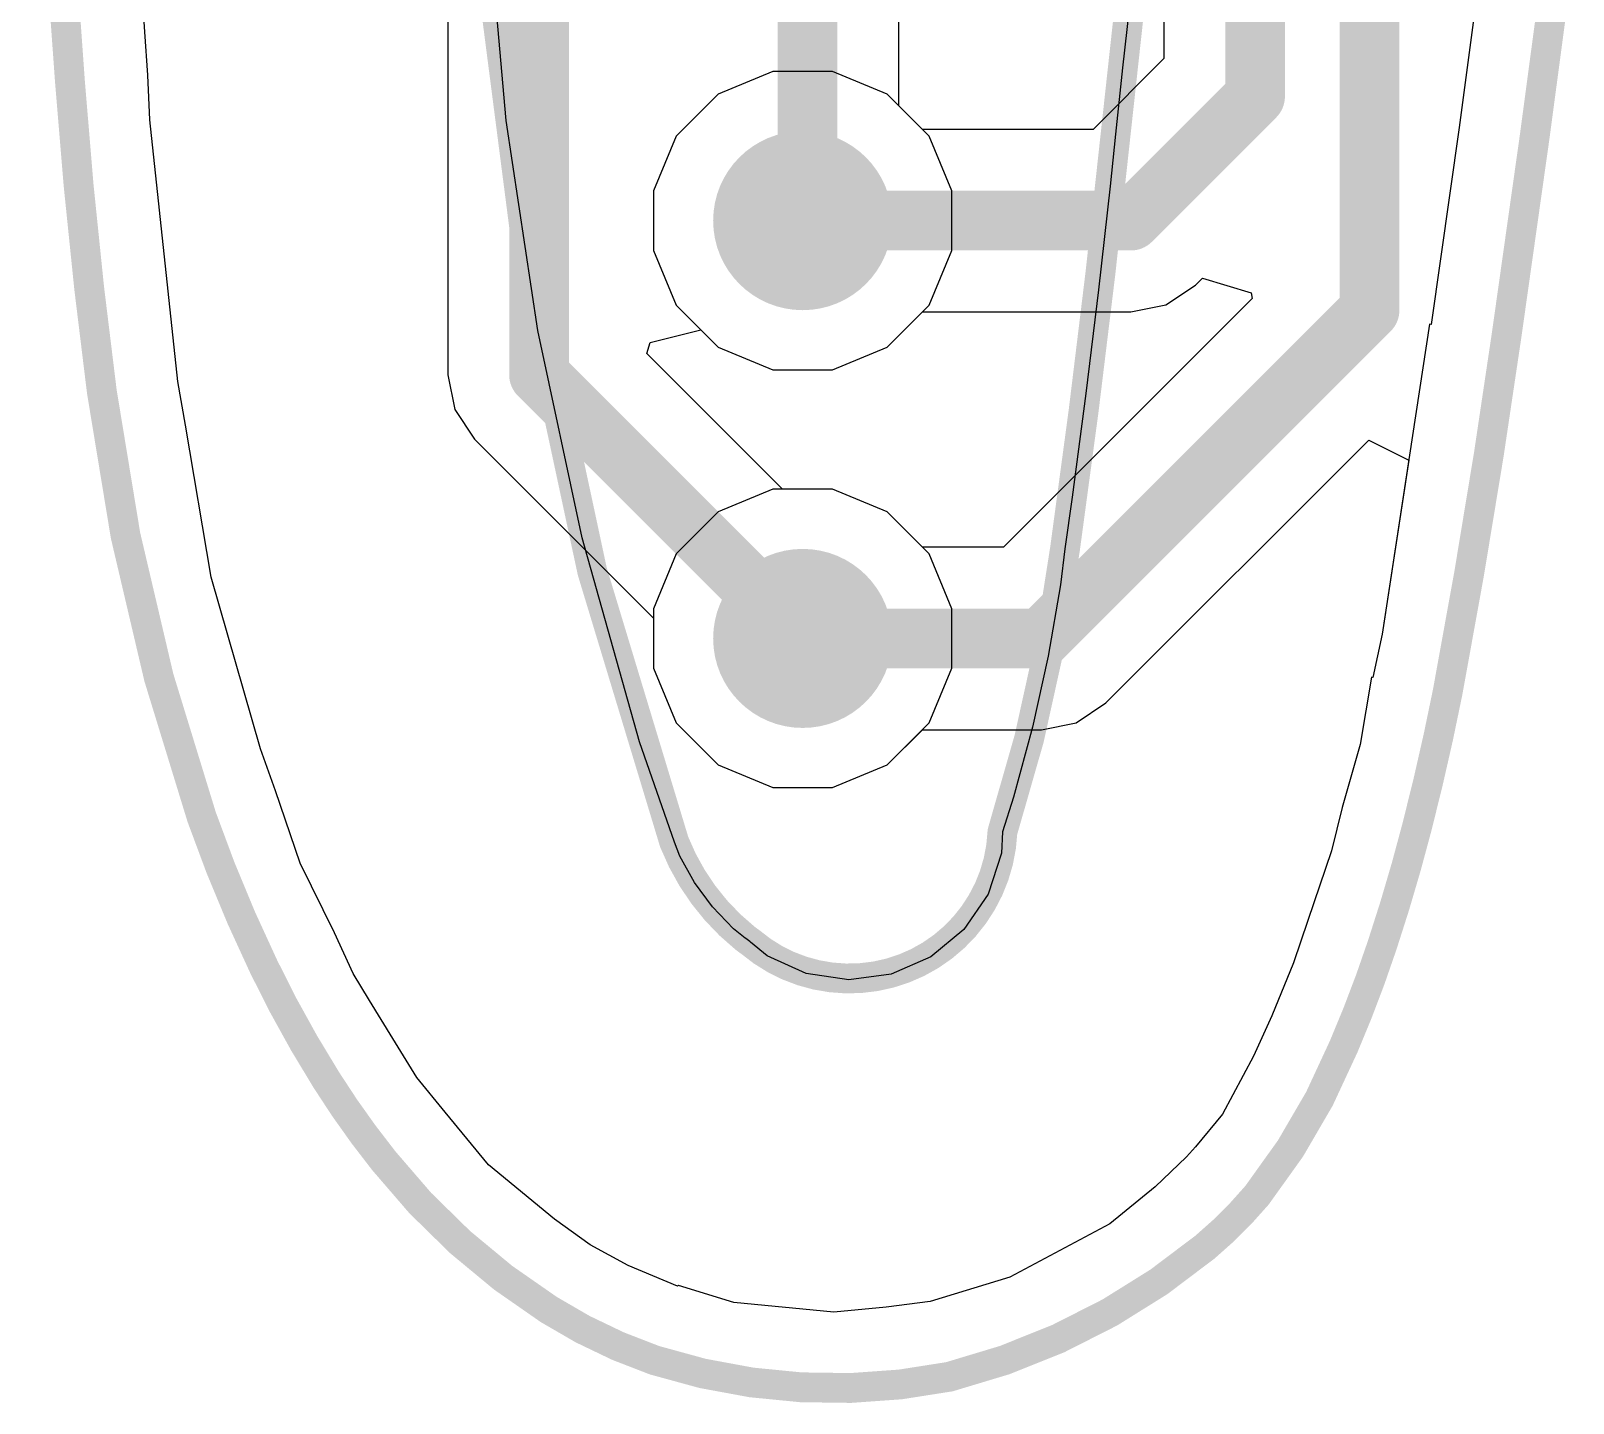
# Model space of a CAD drawing. Header units: inches. Extents: x -52 to 109, y 0 to 35.
# Drawn here: x 0.11 to 5.28, y 0.04 to 4.64 of the extents above; entities that cross this region are included whole.
import ezdxf

# ---------------------------------------------------------------- set-up
doc = ezdxf.new("R2010")
doc.units = ezdxf.units.IN
for name, color, linetype in [('Bottom Layer', 5, 'Continuous'), ('Keep-Out Layer', 6, 'Continuous'), ('Mechanical 4', 56, 'Continuous'), ('Top Layer', 1, 'Continuous'), ('Top Overlay', 2, 'Continuous'), ('Via Holes', 16, 'Continuous')]:
    doc.layers.add(name, color=color, linetype=linetype)

msp = doc.modelspace()

# ---------------------------------------------------------------- hatches: boundary and pattern name
at = {"layer": 'Bottom Layer'}
h = msp.add_hatch(color=5, dxfattribs=at)
edge = h.paths.add_edge_path()
edge.add_arc((2.7, 4), 0.3, 0, 360)
h = msp.add_hatch(color=5, dxfattribs=at)
edge = h.paths.add_edge_path()
edge.add_arc((2.7, 2.6), 0.3, 0, 360)
at = {"layer": 'Top Layer'}
h = msp.add_hatch(color=1, dxfattribs=at)
edge = h.paths.add_edge_path()
edge.add_arc((2.7, 4), 0.3, 0, 360)
h = msp.add_hatch(color=1, dxfattribs=at)
edge = h.paths.add_edge_path()
edge.add_arc((2.7, 2.6), 0.3, 0, 360)
at = {"layer": 'Via Holes'}
h = msp.add_hatch(color=7, dxfattribs=at)
edge = h.paths.add_edge_path()
edge.add_arc((2.7, 4), 0.15, 0, 360)
h = msp.add_hatch(color=7, dxfattribs=at)
edge = h.paths.add_edge_path()
edge.add_arc((2.7, 2.6), 0.15, 0, 360)

# ---------------------------------------------------------------- linework, layer by layer
at = {"layer": 'Bottom Layer'}
for p, q in [((0.495, 4.6323), (0.4255, 5.6334)), ((3.9105, 4.7426), (3.9105, 4.5431)), ((0.5051, 4.4873), (0.495, 4.6323)), ((2.6005, 4.5), (2.4168, 4.4239)), ((2.7995, 4.5), (2.6005, 4.5)), ((2.9832, 4.4239), (2.7995, 4.5)), ((3.9105, 4.5431), (3.6733, 4.3059)), ((0.5122, 4.3374), (0.5051, 4.4873)), ((2.4168, 4.4239), (2.2761, 4.2832)), ((3.1012, 4.3059), (2.9832, 4.4239)), ((0.6064, 3.4606), (0.5122, 4.3374)), ((3.6733, 4.3059), (3.1012, 4.3059)), ((2.2761, 4.2832), (2.2, 4.0995)), ((2.2, 4.0995), (2.2, 3.9005)), ((2.2, 3.9005), (2.2761, 3.7168)), ((3.9171, 3.7174), (4.0163, 3.7837)), ((4.0163, 3.7837), (4.0403, 3.8077)), ((4.0403, 3.8077), (4.203, 3.7583)), ((4.2068, 3.7394), (3.3733, 2.9059)), ((4.203, 3.7583), (4.2068, 3.7394)), ((2.2761, 3.7168), (2.4168, 3.5761)), ((2.9832, 3.5761), (3.1012, 3.6941)), ((3.1012, 3.6941), (3.8, 3.6941)), ((3.8, 3.6941), (3.9171, 3.7174)), ((3.8, 3.6941), (3.8, 3.6941)), ((2.4168, 3.5761), (2.6005, 3.5)), ((2.7995, 3.5), (2.9832, 3.5761)), ((2.6005, 3.5), (2.7995, 3.5)), ((0.6312, 3.3148), (0.6064, 3.4606)), ((0.6064, 3.4606), (0.6064, 3.4606)), ((0.6064, 3.4606), (0.6064, 3.4606)), ((0.7178, 2.8051), (0.6312, 3.3148)), ((3.7163, 2.3837), (4.5975, 3.2649)), ((4.5975, 3.2649), (4.7314, 3.1972)), ((4.7314, 3.1972), (4.6427, 2.6147)), ((2.6005, 3.1), (2.4168, 3.0239)), ((2.7995, 3.1), (2.6005, 3.1)), ((2.9832, 3.0239), (2.7995, 3.1)), ((2.4168, 3.0239), (2.2761, 2.8832)), ((3.1012, 2.9059), (2.9832, 3.0239)), ((3.3733, 2.9059), (3.1012, 2.9059)), ((2.2761, 2.8832), (2.2, 2.6995)), ((0.8834, 2.2302), (0.7178, 2.8051)), ((2.2, 2.6995), (2.2, 2.5005)), ((4.6427, 2.6147), (4.6114, 2.4689)), ((2.2, 2.5005), (2.2761, 2.3168)), ((4.6068, 2.4698), (4.5684, 2.2441)), ((4.6114, 2.4689), (4.6068, 2.4698)), ((3.6171, 2.3174), (3.7163, 2.3837)), ((2.2761, 2.3168), (2.4168, 2.1761)), ((2.9832, 2.1761), (3.1012, 2.2941)), ((3.1012, 2.2941), (3.5, 2.2941)), ((3.5, 2.2941), (3.6171, 2.3174)), ((3.5, 2.2941), (3.5, 2.2941)), ((0.9332, 2.0887), (0.8834, 2.2302)), ((4.5684, 2.2441), (4.5078, 2.0336)), ((2.4168, 2.1761), (2.6005, 2.1)), ((2.7995, 2.1), (2.9832, 2.1761)), ((1.0154, 1.8468), (0.9332, 2.0887)), ((0.9332, 2.0887), (0.9332, 2.0887)), ((2.6005, 2.1), (2.7995, 2.1)), ((4.5078, 2.0336), (4.4723, 1.8879)), ((4.5078, 2.0336), (4.5078, 2.0336)), ((4.4723, 1.8879), (4.3931, 1.6545)), ((1.1306, 1.6132), (1.0154, 1.8468)), ((4.3931, 1.6545), (4.3455, 1.5125)), ((4.3931, 1.6545), (4.3931, 1.6545)), ((1.193, 1.4768), (1.1306, 1.6132)), ((1.1306, 1.6132), (1.1306, 1.6132)), ((4.3455, 1.5125), (4.2721, 1.3354)), ((1.2482, 1.3867), (1.193, 1.4768)), ((1.3262, 1.2595), (1.2482, 1.3867)), ((4.2721, 1.3354), (4.2105, 1.1999)), ((1.4067, 1.1281), (1.3262, 1.2595)), ((1.3262, 1.2595), (1.3262, 1.2595)), ((4.2105, 1.1999), (4.107, 1.0061)), ((1.5021, 1.0122), (1.4067, 1.1281)), ((1.647, 0.8356), (1.5021, 1.0122)), ((4.107, 1.0061), (4.017, 0.8965)), ((4.017, 0.8965), (3.9862, 0.8632)), ((4.017, 0.8965), (4.017, 0.8965)), ((1.8686, 0.6538), (1.647, 0.8356)), ((3.9862, 0.8632), (3.8809, 0.7625)), ((3.8809, 0.7625), (3.7296, 0.6383)), ((3.8809, 0.7625), (3.8809, 0.7625)), ((1.9873, 0.5678), (1.8686, 0.6538)), ((3.7296, 0.6383), (3.3946, 0.4593)), ((2.1157, 0.4982), (1.9873, 0.5678)), ((1.9873, 0.5678), (1.9873, 0.5678)), ((1.9873, 0.5678), (1.9873, 0.5678)), ((2.281, 0.4297), (2.1157, 0.4982)), ((2.2837, 0.431), (2.281, 0.4297)), ((2.4695, 0.3746), (2.2837, 0.431)), ((2.2837, 0.431), (2.2837, 0.431)), ((2.2837, 0.431), (2.2837, 0.431)), ((3.3946, 0.4593), (3.1277, 0.3783)), ((2.8044, 0.3416), (2.4695, 0.3746)), ((3.1277, 0.3783), (2.9803, 0.359)), ((3.1277, 0.3783), (3.1277, 0.3783)), ((3.1277, 0.3783), (3.1277, 0.3783)), ((2.9803, 0.359), (2.8044, 0.3416))]:
    msp.add_line(p, q, dxfattribs=at)
for points in [[(4.2164, 4.4164, 0.2, 0.2, 0), (4.2164, 9.2164, 0.2, 0.2, 0)], [(4.6, 3.7, 0.2, 0.2, 0), (4.6, 9.105, 0.2, 0.2, 0)], [(3.8, 4, 0.2, 0.2, 0), (4.2164, 4.4164, 0.2, 0.2, 0)], [(2.7, 4, 0.2, 0.2, 0), (3.8, 4, 0.2, 0.2, 0)], [(3.5, 2.6, 0.2, 0.2, 0), (4.6, 3.7, 0.2, 0.2, 0)], [(2.7, 2.6, 0.2, 0.2, 0), (3.5, 2.6, 0.2, 0.2, 0)]]:
    msp.add_lwpolyline(points, format="xyseb", dxfattribs=at)
for points in [[(4.1664, 4.4164, 0.1, 0.1, 1), (4.2664, 4.4164, 0.1, 0.1, 1)], [(4.1664, 4.4164, 0.1, 0.1, 1), (4.2664, 4.4164, 0.1, 0.1, 1)], [(2.65, 4, 0.1, 0.1, 1), (2.75, 4, 0.1, 0.1, 1)], [(3.75, 4, 0.1, 0.1, 1), (3.85, 4, 0.1, 0.1, 1)], [(3.75, 4, 0.1, 0.1, 1), (3.85, 4, 0.1, 0.1, 1)], [(4.55, 3.7, 0.1, 0.1, 1), (4.65, 3.7, 0.1, 0.1, 1)], [(4.55, 3.7, 0.1, 0.1, 1), (4.65, 3.7, 0.1, 0.1, 1)], [(2.65, 2.6, 0.1, 0.1, 1), (2.75, 2.6, 0.1, 0.1, 1)], [(3.45, 2.6, 0.1, 0.1, 1), (3.55, 2.6, 0.1, 0.1, 1)], [(3.45, 2.6, 0.1, 0.1, 1), (3.55, 2.6, 0.1, 0.1, 1)]]:
    msp.add_lwpolyline(points, format="xyseb", close=True, dxfattribs=at)
at = {"layer": 'Keep-Out Layer'}
for points in [[(0.2442, 4.4674, 0.1, 0.1, -0.00717), (0.1632, 5.7714, 0.1, 0.1, 0)], [(5.1529, 4.2778, 0.1, 0.1, 0), (5.2324, 4.8724, 0.1, 0.1, 0)], [(0.3512, 3.4269, 0.1, 0.1, -0.014457), (0.2442, 4.4674, 0.1, 0.1, 0)], [(5.0594, 3.6167, 0.1, 0.1, 0), (5.1529, 4.2778, 0.1, 0.1, 0)], [(5.0594, 3.6167, 0.1, 0.1, -0.011701), (4.8616, 2.4194, 0.1, 0.1, 0)], [(0.6857, 2.0017, 0.1, 0.1, -0.050507), (0.3512, 3.4269, 0.1, 0.1, 0)], [(4.8616, 2.4194, 0.1, 0.1, -0.014178), (4.7591, 1.9689, 0.1, 0.1, 0)], [(0.894, 1.4994, 0.1, 0.1, -0.027637), (0.6857, 2.0017, 0.1, 0.1, 0)], [(4.7591, 1.9689, 0.1, 0.1, -0.01718), (4.6423, 1.5719, 0.1, 0.1, 0)], [(4.6423, 1.5719, 0.1, 0.1, -0.021821), (4.513, 1.2316, 0.1, 0.1, 0)], [(1.1041, 1.1196, 0.1, 0.1, -0.0284), (0.894, 1.4994, 0.1, 0.1, 0)], [(4.513, 1.2316, 0.1, 0.1, -0.069819), (4.223, 0.7342, 0.1, 0.1, 0)], [(1.2964, 0.8493, 0.1, 0.1, -0.028263), (1.1041, 1.1196, 0.1, 0.1, 0)], [(1.8493, 0.3509, 0.1, 0.1, -0.083806), (1.2964, 0.8493, 0.1, 0.1, 0)], [(4.223, 0.7342, 0.1, 0.1, -0.043311), (4.0481, 0.5599, 0.1, 0.1, 0)], [(4.0481, 0.5599, 0.1, 0.1, -0.110891), (3.1918, 0.1257, 0.1, 0.1, 0)], [(2.2036, 0.181, 0.1, 0.1, -0.058498), (1.8493, 0.3509, 0.1, 0.1, 0)], [(3.1918, 0.1257, 0.1, 0.1, -0.127589), (2.2036, 0.181, 0.1, 0.1, 0)]]:
    msp.add_lwpolyline(points, format="xyseb", dxfattribs=at)
for points in [[(0.2192, 4.4674, 0.05, 0.05, 1), (0.2692, 4.4674, 0.05, 0.05, 1)], [(0.2192, 4.4674, 0.05, 0.05, 1), (0.2692, 4.4674, 0.05, 0.05, 1)], [(5.1279, 4.2778, 0.05, 0.05, 1), (5.1779, 4.2778, 0.05, 0.05, 1)], [(5.1279, 4.2778, 0.05, 0.05, 1), (5.1779, 4.2778, 0.05, 0.05, 1)], [(5.0344, 3.6167, 0.05, 0.05, 1), (5.0844, 3.6167, 0.05, 0.05, 1)], [(5.0344, 3.6167, 0.05, 0.05, 1), (5.0844, 3.6167, 0.05, 0.05, 1)], [(0.3262, 3.4269, 0.05, 0.05, 1), (0.3762, 3.4269, 0.05, 0.05, 1)], [(0.3262, 3.4269, 0.05, 0.05, 1), (0.3762, 3.4269, 0.05, 0.05, 1)], [(4.8366, 2.4194, 0.05, 0.05, 1), (4.8866, 2.4194, 0.05, 0.05, 1)], [(4.8366, 2.4194, 0.05, 0.05, 1), (4.8866, 2.4194, 0.05, 0.05, 1)], [(0.6607, 2.0017, 0.05, 0.05, 1), (0.7107, 2.0017, 0.05, 0.05, 1)], [(0.6607, 2.0017, 0.05, 0.05, 1), (0.7107, 2.0017, 0.05, 0.05, 1)], [(4.7341, 1.9689, 0.05, 0.05, 1), (4.7841, 1.9689, 0.05, 0.05, 1)], [(4.7341, 1.9689, 0.05, 0.05, 1), (4.7841, 1.9689, 0.05, 0.05, 1)], [(4.6173, 1.5719, 0.05, 0.05, 1), (4.6673, 1.5719, 0.05, 0.05, 1)], [(4.6173, 1.5719, 0.05, 0.05, 1), (4.6673, 1.5719, 0.05, 0.05, 1)], [(0.869, 1.4994, 0.05, 0.05, 1), (0.919, 1.4994, 0.05, 0.05, 1)], [(0.8691, 1.4994, 0.05, 0.05, 1), (0.919, 1.4994, 0.05, 0.05, 1)], [(4.488, 1.2316, 0.05, 0.05, 1), (4.538, 1.2316, 0.05, 0.05, 1)], [(4.488, 1.2316, 0.05, 0.05, 1), (4.538, 1.2316, 0.05, 0.05, 1)], [(1.0791, 1.1196, 0.05, 0.05, 1), (1.1291, 1.1196, 0.05, 0.05, 1)], [(1.0791, 1.1196, 0.05, 0.05, 1), (1.1291, 1.1196, 0.05, 0.05, 1)], [(1.2714, 0.8493, 0.05, 0.05, 1), (1.3214, 0.8493, 0.05, 0.05, 1)], [(1.2714, 0.8493, 0.05, 0.05, 1), (1.3214, 0.8493, 0.05, 0.05, 1)], [(4.198, 0.7342, 0.05, 0.05, 1), (4.248, 0.7342, 0.05, 0.05, 1)], [(4.198, 0.7342, 0.05, 0.05, 1), (4.248, 0.7342, 0.05, 0.05, 1)], [(4.0231, 0.5599, 0.05, 0.05, 1), (4.0731, 0.5599, 0.05, 0.05, 1)], [(4.0231, 0.5599, 0.05, 0.05, 1), (4.0731, 0.5599, 0.05, 0.05, 1)], [(1.8243, 0.3509, 0.05, 0.05, 1), (1.8743, 0.3509, 0.05, 0.05, 1)], [(1.8243, 0.3509, 0.05, 0.05, 1), (1.8743, 0.3509, 0.05, 0.05, 1)], [(2.1786, 0.181, 0.05, 0.05, 1), (2.2286, 0.181, 0.05, 0.05, 1)], [(2.1786, 0.181, 0.05, 0.05, 1), (2.2286, 0.181, 0.05, 0.05, 1)], [(3.1668, 0.1257, 0.05, 0.05, 1), (3.2168, 0.1257, 0.05, 0.05, 1)], [(3.1668, 0.1257, 0.05, 0.05, 1), (3.2168, 0.1257, 0.05, 0.05, 1)]]:
    msp.add_lwpolyline(points, format="xyseb", close=True, dxfattribs=at)
at = {"layer": 'Mechanical 4'}
for points in [[(3.7489, 4.2894, 0.1, 0.1, -0.004419), (3.9542, 6.0682, 0.1, 0.1, 0)], [(0.2442, 4.4674, 0.1, 0.1, -0.00717), (0.1632, 5.7714, 0.1, 0.1, 0)], [(5.1529, 4.2778, 0.1, 0.1, 0), (5.2324, 4.8724, 0.1, 0.1, 0)], [(2.2695, 1.9178, 0.1, 0.1, -0.062165), (1.6749, 4.6898, 0.1, 0.1, 0)], [(0.3512, 3.4269, 0.1, 0.1, -0.014457), (0.2442, 4.4674, 0.1, 0.1, 0)], [(3.7489, 4.2894, 0.1, 0.1, -0.009432), (3.5793, 2.9002, 0.1, 0.1, 0)], [(5.0594, 3.6167, 0.1, 0.1, 0), (5.1529, 4.2778, 0.1, 0.1, 0)], [(5.0594, 3.6167, 0.1, 0.1, -0.011701), (4.8616, 2.4194, 0.1, 0.1, 0)], [(0.6857, 2.0017, 0.1, 0.1, -0.050507), (0.3512, 3.4269, 0.1, 0.1, 0)], [(3.5793, 2.9002, 0.1, 0.1, -0.046176), (3.3696, 1.9518, 0.1, 0.1, 0)], [(4.8616, 2.4194, 0.1, 0.1, -0.014178), (4.7591, 1.9689, 0.1, 0.1, 0)], [(0.894, 1.4994, 0.1, 0.1, -0.027637), (0.6857, 2.0017, 0.1, 0.1, 0)], [(4.7591, 1.9689, 0.1, 0.1, -0.01718), (4.6423, 1.5719, 0.1, 0.1, 0)], [(2.5071, 1.5954, 0.1, 0.1, -0.130498), (2.2695, 1.9178, 0.1, 0.1, 0)], [(3.3696, 1.9518, 0.1, 0.1, -0.624419), (2.5252, 1.5821, 0.1, 0.1, 0)], [(2.5252, 1.5821, 0.1, 0.1, -0.017199), (2.5071, 1.5954, 0.1, 0.1, 0)], [(4.6423, 1.5719, 0.1, 0.1, -0.021821), (4.513, 1.2316, 0.1, 0.1, 0)], [(1.1041, 1.1196, 0.1, 0.1, -0.0284), (0.894, 1.4994, 0.1, 0.1, 0)], [(4.513, 1.2316, 0.1, 0.1, -0.069819), (4.223, 0.7342, 0.1, 0.1, 0)], [(1.2964, 0.8493, 0.1, 0.1, -0.028263), (1.1041, 1.1196, 0.1, 0.1, 0)], [(1.8493, 0.3509, 0.1, 0.1, -0.083806), (1.2964, 0.8493, 0.1, 0.1, 0)], [(4.223, 0.7342, 0.1, 0.1, -0.043311), (4.0481, 0.5599, 0.1, 0.1, 0)], [(4.0481, 0.5599, 0.1, 0.1, -0.110891), (3.1918, 0.1257, 0.1, 0.1, 0)], [(2.2036, 0.181, 0.1, 0.1, -0.058498), (1.8493, 0.3509, 0.1, 0.1, 0)], [(3.1918, 0.1257, 0.1, 0.1, -0.127589), (2.2036, 0.181, 0.1, 0.1, 0)]]:
    msp.add_lwpolyline(points, format="xyseb", dxfattribs=at)
for points in [[(0.2192, 4.4674, 0.05, 0.05, 1), (0.2692, 4.4674, 0.05, 0.05, 1)], [(0.2192, 4.4674, 0.05, 0.05, 1), (0.2692, 4.4674, 0.05, 0.05, 1)], [(3.7239, 4.2894, 0.05, 0.05, 1), (3.7739, 4.2894, 0.05, 0.05, 1)], [(3.7239, 4.2894, 0.05, 0.05, 1), (3.7739, 4.2894, 0.05, 0.05, 1)], [(5.1279, 4.2778, 0.05, 0.05, 1), (5.1779, 4.2778, 0.05, 0.05, 1)], [(5.1279, 4.2778, 0.05, 0.05, 1), (5.1779, 4.2778, 0.05, 0.05, 1)], [(5.0344, 3.6167, 0.05, 0.05, 1), (5.0844, 3.6167, 0.05, 0.05, 1)], [(5.0344, 3.6167, 0.05, 0.05, 1), (5.0844, 3.6167, 0.05, 0.05, 1)], [(0.3262, 3.4269, 0.05, 0.05, 1), (0.3762, 3.4269, 0.05, 0.05, 1)], [(0.3262, 3.4269, 0.05, 0.05, 1), (0.3762, 3.4269, 0.05, 0.05, 1)], [(3.5543, 2.9002, 0.05, 0.05, 1), (3.6043, 2.9002, 0.05, 0.05, 1)], [(3.5543, 2.9002, 0.05, 0.05, 1), (3.6043, 2.9002, 0.05, 0.05, 1)], [(4.8366, 2.4194, 0.05, 0.05, 1), (4.8866, 2.4194, 0.05, 0.05, 1)], [(4.8366, 2.4194, 0.05, 0.05, 1), (4.8866, 2.4194, 0.05, 0.05, 1)], [(0.6607, 2.0017, 0.05, 0.05, 1), (0.7107, 2.0017, 0.05, 0.05, 1)], [(0.6607, 2.0017, 0.05, 0.05, 1), (0.7107, 2.0017, 0.05, 0.05, 1)], [(4.7341, 1.9689, 0.05, 0.05, 1), (4.7841, 1.9689, 0.05, 0.05, 1)], [(4.7341, 1.9689, 0.05, 0.05, 1), (4.7841, 1.9689, 0.05, 0.05, 1)], [(2.2445, 1.9178, 0.05, 0.05, 1), (2.2945, 1.9178, 0.05, 0.05, 1)], [(2.2445, 1.9178, 0.05, 0.05, 1), (2.2945, 1.9178, 0.05, 0.05, 1)], [(3.3446, 1.9518, 0.05, 0.05, 1), (3.3946, 1.9518, 0.05, 0.05, 1)], [(3.3446, 1.9518, 0.05, 0.05, 1), (3.3946, 1.9518, 0.05, 0.05, 1)], [(2.4821, 1.5954, 0.05, 0.05, 1), (2.532, 1.5954, 0.05, 0.05, 1)], [(2.4821, 1.5954, 0.05, 0.05, 1), (2.532, 1.5954, 0.05, 0.05, 1)], [(2.5002, 1.5821, 0.05, 0.05, 1), (2.5502, 1.5821, 0.05, 0.05, 1)], [(2.5002, 1.5821, 0.05, 0.05, 1), (2.5502, 1.5821, 0.05, 0.05, 1)], [(4.6173, 1.5719, 0.05, 0.05, 1), (4.6673, 1.5719, 0.05, 0.05, 1)], [(4.6173, 1.5719, 0.05, 0.05, 1), (4.6673, 1.5719, 0.05, 0.05, 1)], [(0.869, 1.4994, 0.05, 0.05, 1), (0.919, 1.4994, 0.05, 0.05, 1)], [(0.8691, 1.4994, 0.05, 0.05, 1), (0.919, 1.4994, 0.05, 0.05, 1)], [(4.488, 1.2316, 0.05, 0.05, 1), (4.538, 1.2316, 0.05, 0.05, 1)], [(4.488, 1.2316, 0.05, 0.05, 1), (4.538, 1.2316, 0.05, 0.05, 1)], [(1.0791, 1.1196, 0.05, 0.05, 1), (1.1291, 1.1196, 0.05, 0.05, 1)], [(1.0791, 1.1196, 0.05, 0.05, 1), (1.1291, 1.1196, 0.05, 0.05, 1)], [(1.2714, 0.8493, 0.05, 0.05, 1), (1.3214, 0.8493, 0.05, 0.05, 1)], [(1.2714, 0.8493, 0.05, 0.05, 1), (1.3214, 0.8493, 0.05, 0.05, 1)], [(4.198, 0.7342, 0.05, 0.05, 1), (4.248, 0.7342, 0.05, 0.05, 1)], [(4.198, 0.7342, 0.05, 0.05, 1), (4.248, 0.7342, 0.05, 0.05, 1)], [(4.0231, 0.5599, 0.05, 0.05, 1), (4.0731, 0.5599, 0.05, 0.05, 1)], [(4.0231, 0.5599, 0.05, 0.05, 1), (4.0731, 0.5599, 0.05, 0.05, 1)], [(1.8243, 0.3509, 0.05, 0.05, 1), (1.8743, 0.3509, 0.05, 0.05, 1)], [(1.8243, 0.3509, 0.05, 0.05, 1), (1.8743, 0.3509, 0.05, 0.05, 1)], [(2.1786, 0.181, 0.05, 0.05, 1), (2.2286, 0.181, 0.05, 0.05, 1)], [(2.1786, 0.181, 0.05, 0.05, 1), (2.2286, 0.181, 0.05, 0.05, 1)], [(3.1668, 0.1257, 0.05, 0.05, 1), (3.2168, 0.1257, 0.05, 0.05, 1)], [(3.1668, 0.1257, 0.05, 0.05, 1), (3.2168, 0.1257, 0.05, 0.05, 1)]]:
    msp.add_lwpolyline(points, format="xyseb", close=True, dxfattribs=at)
at = {"layer": 'Top Layer'}
for p, q in [((0.495, 4.6323), (0.4255, 5.6334)), ((4.9797, 4.9058), (4.9003, 4.3126)), ((3.0222, 4.3849), (3.0222, 4.7958)), ((1.5105, 4.7252), (1.5105, 3.4836)), ((0.5051, 4.4873), (0.495, 4.6323)), ((0.5122, 4.3374), (0.5051, 4.4873)), ((3.1239, 4.2832), (3.0222, 4.3849)), ((0.6064, 3.4606), (0.5122, 4.3374)), ((4.9003, 4.3126), (4.807, 3.6524)), ((3.2, 4.0995), (3.1239, 4.2832)), ((3.2, 3.9005), (3.2, 4.0995)), ((3.1239, 3.7168), (3.2, 3.9005)), ((2.9832, 3.5761), (3.1239, 3.7168)), ((2.1892, 3.5915), (2.3586, 3.6343)), ((2.3586, 3.6343), (2.4168, 3.5761)), ((4.8008, 3.6533), (4.6427, 2.6147)), ((4.807, 3.6524), (4.8008, 3.6533)), ((4.807, 3.6524), (4.807, 3.6524)), ((2.1781, 3.5545), (2.1892, 3.5915)), ((2.4168, 3.5761), (2.6005, 3.5)), ((2.7995, 3.5), (2.9832, 3.5761)), ((2.6326, 3.1), (2.1781, 3.5545)), ((1.5105, 3.4836), (1.5105, 3.4836)), ((1.5105, 3.4836), (1.5338, 3.3666)), ((2.6005, 3.5), (2.7995, 3.5)), ((0.6312, 3.3148), (0.6064, 3.4606)), ((0.6064, 3.4606), (0.6064, 3.4606)), ((0.6064, 3.4606), (0.6064, 3.4606)), ((1.5338, 3.3666), (1.6001, 3.2673)), ((0.7178, 2.8051), (0.6312, 3.3148)), ((1.6001, 3.2673), (2.2, 2.6674)), ((2.7995, 3.1), (2.6326, 3.1)), ((2.9832, 3.0239), (2.7995, 3.1)), ((3.1239, 2.8832), (2.9832, 3.0239)), ((3.2, 2.6995), (3.1239, 2.8832)), ((0.8834, 2.2302), (0.7178, 2.8051)), ((3.2, 2.5005), (3.2, 2.6995)), ((2.2, 2.6674), (2.2, 2.5005)), ((4.6427, 2.6147), (4.6114, 2.4689)), ((2.2, 2.5005), (2.2761, 2.3168)), ((3.1239, 2.3168), (3.2, 2.5005)), ((4.6068, 2.4698), (4.5684, 2.2441)), ((4.6114, 2.4689), (4.6068, 2.4698)), ((2.2761, 2.3168), (2.4168, 2.1761)), ((2.9832, 2.1761), (3.1239, 2.3168)), ((0.9332, 2.0887), (0.8834, 2.2302)), ((4.5684, 2.2441), (4.5078, 2.0336)), ((2.4168, 2.1761), (2.6005, 2.1)), ((2.7995, 2.1), (2.9832, 2.1761)), ((1.0154, 1.8468), (0.9332, 2.0887)), ((0.9332, 2.0887), (0.9332, 2.0887)), ((2.6005, 2.1), (2.7995, 2.1)), ((4.5078, 2.0336), (4.4723, 1.8879)), ((4.5078, 2.0336), (4.5078, 2.0336)), ((4.4723, 1.8879), (4.3931, 1.6545)), ((1.1306, 1.6132), (1.0154, 1.8468)), ((4.3931, 1.6545), (4.3455, 1.5125)), ((4.3931, 1.6545), (4.3931, 1.6545)), ((1.193, 1.4768), (1.1306, 1.6132)), ((1.1306, 1.6132), (1.1306, 1.6132)), ((4.3455, 1.5125), (4.2721, 1.3354)), ((1.2482, 1.3867), (1.193, 1.4768)), ((1.3262, 1.2595), (1.2482, 1.3867)), ((4.2721, 1.3354), (4.2105, 1.1999)), ((1.4067, 1.1281), (1.3262, 1.2595)), ((1.3262, 1.2595), (1.3262, 1.2595)), ((4.2105, 1.1999), (4.107, 1.0061)), ((1.5021, 1.0122), (1.4067, 1.1281)), ((1.647, 0.8356), (1.5021, 1.0122)), ((4.107, 1.0061), (4.017, 0.8965)), ((4.017, 0.8965), (3.9862, 0.8632)), ((4.017, 0.8965), (4.017, 0.8965)), ((1.8686, 0.6538), (1.647, 0.8356)), ((3.9862, 0.8632), (3.8809, 0.7625)), ((3.8809, 0.7625), (3.7296, 0.6383)), ((3.8809, 0.7625), (3.8809, 0.7625)), ((1.9873, 0.5678), (1.8686, 0.6538)), ((3.7296, 0.6383), (3.3946, 0.4593)), ((2.1157, 0.4982), (1.9873, 0.5678)), ((1.9873, 0.5678), (1.9873, 0.5678)), ((1.9873, 0.5678), (1.9873, 0.5678)), ((2.281, 0.4297), (2.1157, 0.4982)), ((2.2837, 0.431), (2.281, 0.4297)), ((2.4695, 0.3746), (2.2837, 0.431)), ((2.2837, 0.431), (2.2837, 0.431)), ((2.2837, 0.431), (2.2837, 0.431)), ((3.3946, 0.4593), (3.1277, 0.3783)), ((2.8044, 0.3416), (2.4695, 0.3746)), ((3.1277, 0.3783), (2.9803, 0.359)), ((3.1277, 0.3783), (3.1277, 0.3783)), ((3.1277, 0.3783), (3.1277, 0.3783)), ((2.9803, 0.359), (2.8044, 0.3416))]:
    msp.add_line(p, q, dxfattribs=at)
for points in [[(1.8164, 3.4836, 0.2, 0.2, 0), (1.8164, 5.2702, 0.2, 0.2, 0)], [(2.7164, 4.0164, 0.2, 0.2, 0), (2.7164, 5.2702, 0.2, 0.2, 0)], [(2.7, 4, 0.2, 0.2, 0), (2.7164, 4.0164, 0.2, 0.2, 0)], [(1.8164, 3.4836, 0.2, 0.2, 0), (2.7, 2.6, 0.2, 0.2, 0)]]:
    msp.add_lwpolyline(points, format="xyseb", dxfattribs=at)
for points in [[(2.65, 4, 0.1, 0.1, 1), (2.75, 4, 0.1, 0.1, 1)], [(2.6664, 4.0164, 0.1, 0.1, 1), (2.7664, 4.0164, 0.1, 0.1, 1)], [(2.6664, 4.0164, 0.1, 0.1, 1), (2.7664, 4.0164, 0.1, 0.1, 1)], [(1.7664, 3.4836, 0.1, 0.1, 1), (1.8664, 3.4836, 0.1, 0.1, 1)], [(1.7664, 3.4836, 0.1, 0.1, 1), (1.8664, 3.4836, 0.1, 0.1, 1)], [(2.65, 2.6, 0.1, 0.1, 1), (2.75, 2.6, 0.1, 0.1, 1)]]:
    msp.add_lwpolyline(points, format="xyseb", close=True, dxfattribs=at)
at = {"layer": 'Top Overlay'}
for p, q in [((3.7941, 4.7102), (3.7722, 4.512)), ((1.7064, 4.3354), (1.6755, 4.6895)), ((3.7722, 4.512), (3.7483, 4.2895)), ((1.8121, 3.6324), (1.7064, 4.3354)), ((3.7483, 4.2895), (3.7304, 4.1155)), ((3.7304, 4.1155), (3.6913, 3.7678)), ((3.6913, 3.7678), (3.649, 3.4205)), ((1.9612, 2.9374), (1.8121, 3.6324)), ((3.649, 3.4205), (3.6035, 3.0736)), ((3.6035, 3.0736), (3.5791, 2.9004)), ((2.1532, 2.253), (1.9612, 2.9374)), ((3.5791, 2.9004), (3.5639, 2.7797)), ((3.5639, 2.7797), (3.5224, 2.5401)), ((3.5224, 2.5401), (3.47, 2.3026)), ((3.47, 2.3026), (3.4067, 2.0679)), ((2.2702, 1.9173), (2.1532, 2.253)), ((3.4067, 2.0679), (3.3697, 1.952)), ((2.2887, 1.8703), (2.2702, 1.9173)), ((3.3697, 1.952), (3.3667, 1.8801)), ((2.3377, 1.7817), (2.2887, 1.8703)), ((3.3667, 1.8801), (3.3213, 1.7434)), ((2.3979, 1.7002), (2.3377, 1.7817)), ((3.3213, 1.7434), (3.24, 1.6244)), ((2.4681, 1.6273), (2.3979, 1.7002)), ((2.5076, 1.5957), (2.4681, 1.6273)), ((3.24, 1.6244), (3.1291, 1.5325)), ((2.5098, 1.594), (2.5076, 1.5957)), ((2.5143, 1.5906), (2.5098, 1.594)), ((2.5188, 1.5873), (2.5143, 1.5906)), ((2.5234, 1.584), (2.5188, 1.5873)), ((2.5257, 1.5825), (2.5234, 1.584)), ((2.5806, 1.5358), (2.5257, 1.5825)), ((2.7119, 1.4765), (2.5806, 1.5358)), ((3.1291, 1.5325), (2.9972, 1.4747)), ((2.8544, 1.4556), (2.7119, 1.4765)), ((2.9972, 1.4747), (2.8544, 1.4556))]:
    msp.add_line(p, q, dxfattribs=at)

doc.saveas('drawing.dxf')
